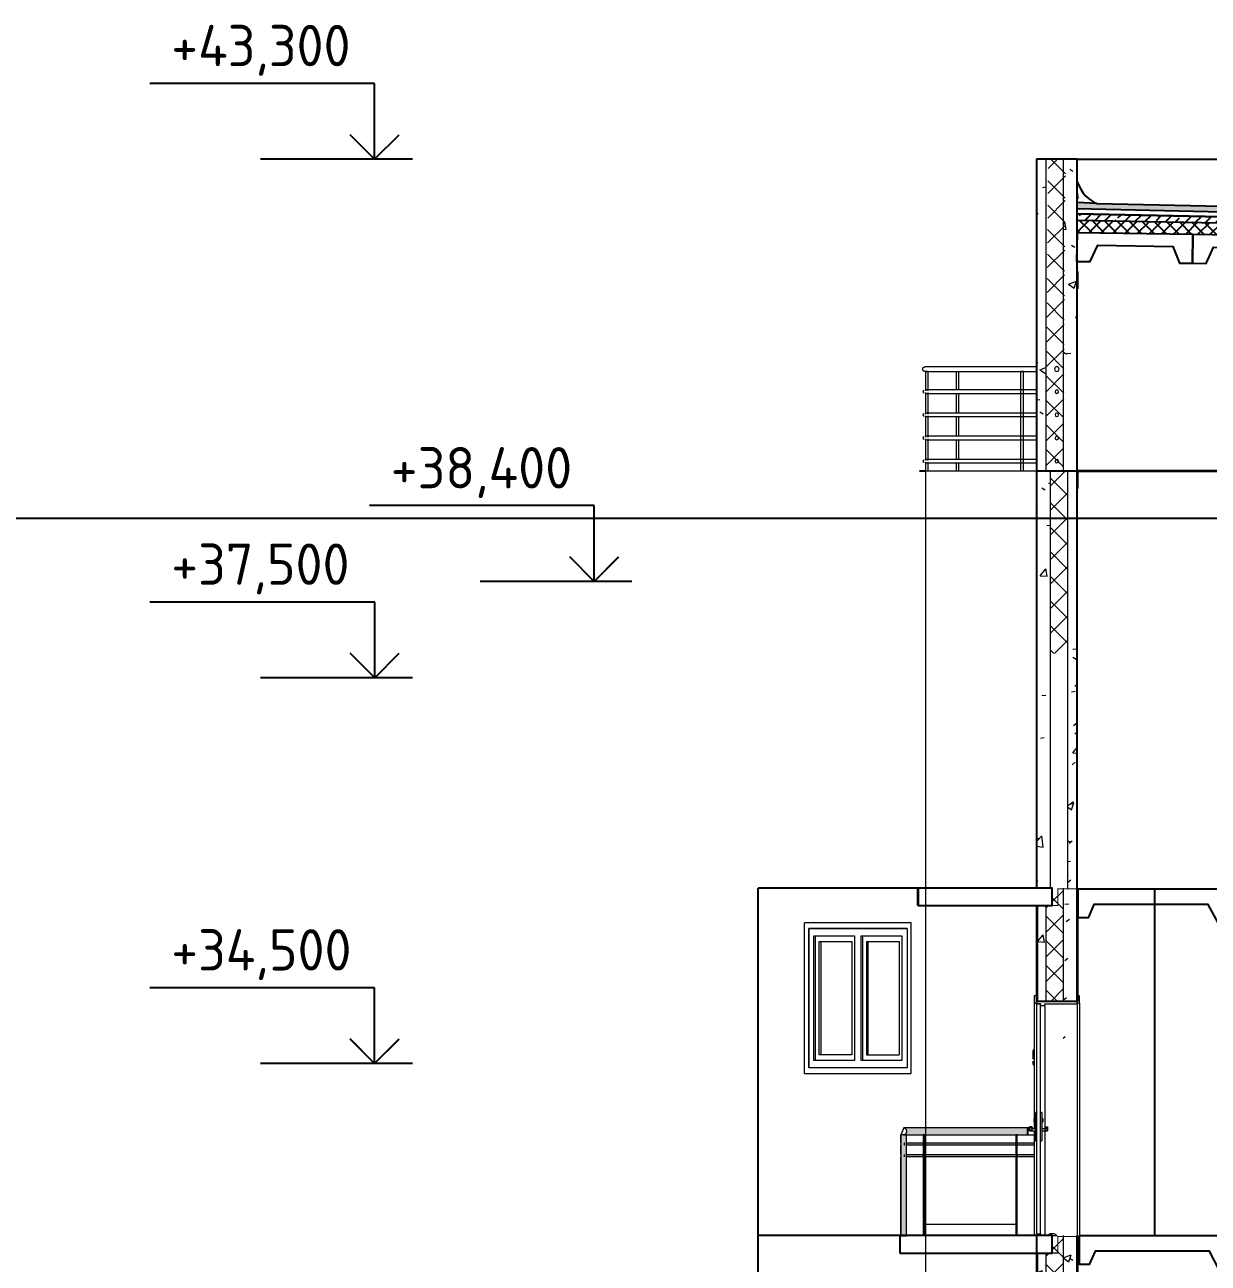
# Model space of a CAD drawing. Header units: inches. Extents: x -2431 to 214825, y 3 to 92804.
# Drawn here: x 149255 to 159470, y 44803 to 55493 of the extents above; entities that cross this region are included whole.
import ezdxf

# ---------------------------------------------------------------- set-up
doc = ezdxf.new("R2010")
doc.units = ezdxf.units.IN
doc.header["$MEASUREMENT"] = 0
for name, color, linetype, lineweight in [('A-DOOR', 250, 'Continuous', 9), ('A-DOOR-FRAM', 250, 'Continuous', 18), ('A-FLOR', 250, 'Continuous', 9), ('A-GLAZ', 250, 'Continuous', 9), ('A-WALL', 250, 'Continuous', 9), ('A-WALL-PATT', 250, 'Continuous', 25), ('S-GRID', 250, 'Continuous', 9), ('Балясины', 7, 'Continuous', 9), ('Верхние поручни', 7, 'Continuous', 9), ('Ограждение', 7, 'Continuous', 9), ('Поручни', 250, 'Continuous', 18)]:
    doc.layers.add(name, color=color, linetype=linetype, lineweight=lineweight)
doc.layers.add('Stena', color=250, linetype='Continuous')
doc.layers.add('Фундамент', color=30, linetype='Continuous')
doc.styles.add('Чертеж250', font='', dxfattribs={"height": 250})
doc.styles.get('Чертеж250').set_extended_font_data('GOST type B')
pattern_1 = [(50, (164716.3, 26690.75), (728.737, -63.756), [76.2, -838.2]), (355, (164716.3, 26690.75), (-140.972, 764.228), [60.96, -670.56]), (100.451, (164777, 26685.4), (587.77, 700.467), [64.76, -712.36]), (46.184, (164716.3, 26893.95), (1084.316, -168.17), [114.3, -1257.3]), (96.636, (164806.6, 26879.9), (949.61, 989.71), [97.14, -1068.54]), (351.184, (164716.3, 26894), (949.62, 989.7), [91.44, -1005.84]), (21, (164817.9, 26843.15), (606.458, -409.06), [76.2, -838.2]), (326, (164817.9, 26843.15), (247.208, 736.753), [60.96, -670.56]), (71.451, (164868.4, 26809.06), (853.668, 327.685), [64.76, -712.36]), (37.5, (164716.28, 26690.75), (12.3547, 338.22), [33.528, -628.904, 33.528, -647.192, -673.1]), (37.5, (164716.28, 26690.75), (12.3547, 338.22), [-1343.152, 33.528, -639.572]), (7.5, (164716.28, 26690.75), (267.279, 400.722), [33.528, -354.584, 33.528, -613.664, -256.54]), (7.5, (164716.28, 26690.75), (267.279, 400.722), [-1035.304, 33.528, -223.012]), (327.5, (164489.7, 26690.75), (542.3633, -22.9153), [33.528, -220.472, 33.528, -758.952, -1051.56]), (327.5, (164489.7, 26690.75), (542.3633, -22.9153), [-1046.48, 33.528, -1018.032]), (317.5, (164388.1, 26690.75), (592.517, 101.707), [33.528, -296.672, 33.528, -492.76, -746.76]), (317.5, (164388.1, 26690.75), (592.517, 101.707), [-856.488, 33.528, -713.232])]
pattern_2 = [(45, (164716.28, 26090.75), (-106.066, 106.066), []), (135, (164716.28, 26090.75), (-106.066, -106.066), [])]
pattern_3 = [(50, (164716.3, 26090.75), (728.737, -63.756), [76.2, -838.2]), (355, (164716.3, 26090.75), (-140.972, 764.228), [60.96, -670.56]), (100.451, (164777, 26085.4), (587.77, 700.467), [64.76, -712.36]), (46.184, (164716.3, 26293.95), (1084.316, -168.17), [114.3, -1257.3]), (96.636, (164806.6, 26279.9), (949.61, 989.71), [97.14, -1068.54]), (351.184, (164716.3, 26294), (949.62, 989.7), [91.44, -1005.84]), (21, (164817.9, 26243.15), (606.458, -409.06), [76.2, -838.2]), (326, (164817.9, 26243.15), (247.208, 736.753), [60.96, -670.56]), (71.451, (164868.4, 26209.06), (853.668, 327.685), [64.76, -712.36]), (37.5, (164716.28, 26090.75), (12.3547, 338.2201), [33.528, -628.904, 33.528, -647.192, -673.1]), (37.5, (164716.28, 26090.75), (12.3547, 338.2201), [-1343.152, 33.528, -639.572]), (7.5, (164716.28, 26090.75), (267.279, 400.722), [33.528, -354.584, 33.528, -613.664, -256.54]), (7.5, (164716.28, 26090.75), (267.279, 400.722), [-1035.304, 33.528, -223.012]), (327.5, (164489.7, 26090.75), (542.3633, -22.9153), [33.528, -220.472, 33.528, -758.952, -1051.56]), (327.5, (164489.7, 26090.75), (542.3633, -22.9153), [-1046.48, 33.528, -1018.032]), (317.5, (164388.1, 26090.75), (592.517, 101.707), [33.528, -296.672, 33.528, -492.76, -746.76]), (317.5, (164388.1, 26090.75), (592.517, 101.707), [-856.488, 33.528, -713.232])]

# ---------------------------------------------------------------- blocks, each defined once
blk = doc.blocks.new('Дверь-Наружная-Двойная-Две_Свет - Дверь-Наружная-Двойная-Две_Свет-345854-Сечение 0')
at = {"layer": 'A-DOOR'}
for p, q in [((-11007, 4587), (-11007, 4522)), ((-11007, 4507), (-11007, 4488)), ((-10998, 4522), (-10998, 4587)), ((-10998, 4488), (-10998, 4507))]:
    blk.add_line(p, q, dxfattribs=at)
at = {"layer": 'A-DOOR', "flags": 128}
for points in [[(-10995, 4604), (-10995, 4604), (-10996, 4604), (-10997, 4603), (-10997, 4603), (-10998, 4603), (-10998, 4602), (-10999, 4602), (-11000, 4602), (-11000, 4601), (-11001, 4601), (-11001, 4600), (-11002, 4600), (-11002, 4599), (-11003, 4599), (-11003, 4598), (-11004, 4598), (-11004, 4597), (-11004, 4597), (-11005, 4596), (-11005, 4596), (-11005, 4595), (-11006, 4594), (-11006, 4594), (-11006, 4593), (-11006, 4592), (-11007, 4592), (-11007, 4591), (-11007, 4590), (-11007, 4590), (-11007, 4589), (-11007, 4588), (-11007, 4587), (-11007, 4587)], [(-10995, 4604), (-10995, 4604), (-10996, 4604), (-10997, 4603), (-10997, 4603), (-10998, 4603), (-10998, 4602), (-10999, 4602), (-11000, 4602), (-11000, 4601), (-11001, 4601), (-11001, 4600), (-11002, 4600), (-11002, 4599), (-11003, 4599), (-11003, 4598), (-11004, 4598), (-11004, 4597), (-11004, 4597), (-11005, 4596), (-11005, 4596), (-11005, 4595), (-11006, 4594), (-11006, 4594), (-11006, 4593), (-11006, 4592), (-11007, 4592), (-11007, 4591), (-11007, 4590), (-11007, 4590), (-11007, 4589), (-11007, 4588), (-11007, 4587), (-11007, 4587)], [(-10998, 4587), (-10998, 4588), (-10998, 4588), (-10998, 4588), (-10998, 4589), (-10998, 4589), (-10997, 4589), (-10997, 4589), (-10997, 4590), (-10997, 4590), (-10997, 4590), (-10997, 4591), (-10997, 4591), (-10997, 4591), (-10996, 4592), (-10996, 4592), (-10996, 4592), (-10996, 4592), (-10996, 4593), (-10995, 4593), (-10995, 4593), (-10995, 4593), (-10995, 4593), (-10995, 4594), (-10994, 4594)], [(-10998, 4587), (-10998, 4588), (-10998, 4588), (-10998, 4588), (-10998, 4589), (-10998, 4589), (-10997, 4589), (-10997, 4589), (-10997, 4590), (-10997, 4590), (-10997, 4590), (-10997, 4591), (-10997, 4591), (-10997, 4591), (-10996, 4592), (-10996, 4592), (-10996, 4592), (-10996, 4592), (-10996, 4593), (-10995, 4593), (-10995, 4593), (-10995, 4593), (-10995, 4593), (-10995, 4594), (-10994, 4594)], [(-11007, 4488), (-11007, 4488), (-11007, 4487), (-11007, 4486), (-11007, 4486), (-11007, 4485), (-11007, 4484), (-11007, 4484), (-11006, 4483), (-11006, 4482), (-11006, 4482), (-11006, 4481), (-11005, 4480), (-11005, 4480), (-11005, 4479), (-11004, 4479), (-11004, 4478), (-11003, 4478), (-11003, 4477), (-11002, 4476), (-11002, 4476), (-11001, 4475), (-11001, 4475), (-11000, 4475), (-11000, 4474), (-10999, 4474), (-10999, 4473), (-10998, 4473), (-10997, 4473), (-10997, 4472), (-10996, 4472), (-10995, 4472), (-10995, 4472), (-10994, 4472)], [(-11007, 4488), (-11007, 4488), (-11007, 4487), (-11007, 4486), (-11007, 4486), (-11007, 4485), (-11007, 4484), (-11007, 4484), (-11006, 4483), (-11006, 4482), (-11006, 4482), (-11006, 4481), (-11005, 4480), (-11005, 4480), (-11005, 4479), (-11004, 4479), (-11004, 4478), (-11003, 4478), (-11003, 4477), (-11002, 4476), (-11002, 4476), (-11001, 4475), (-11001, 4475), (-11000, 4475), (-11000, 4474), (-10999, 4474), (-10999, 4473), (-10998, 4473), (-10997, 4473), (-10997, 4472), (-10996, 4472), (-10995, 4472), (-10995, 4472), (-10994, 4472)], [(-10994, 4482), (-10994, 4482), (-10995, 4482), (-10995, 4483), (-10995, 4483), (-10995, 4483), (-10996, 4483), (-10996, 4483), (-10996, 4484), (-10996, 4484), (-10996, 4484), (-10997, 4484), (-10997, 4485), (-10997, 4485), (-10997, 4485), (-10997, 4486), (-10997, 4486), (-10997, 4486), (-10997, 4487), (-10997, 4487), (-10998, 4487), (-10998, 4487), (-10998, 4488), (-10998, 4488), (-10998, 4488), (-10998, 4488)], [(-10994, 4482), (-10994, 4482), (-10995, 4482), (-10995, 4483), (-10995, 4483), (-10995, 4483), (-10996, 4483), (-10996, 4483), (-10996, 4484), (-10996, 4484), (-10996, 4484), (-10997, 4484), (-10997, 4485), (-10997, 4485), (-10997, 4485), (-10997, 4486), (-10997, 4486), (-10997, 4486), (-10997, 4487), (-10997, 4487), (-10998, 4487), (-10998, 4487), (-10998, 4488), (-10998, 4488), (-10998, 4488)]]:
    blk.add_lwpolyline(points, dxfattribs=at)
blk = doc.blocks.new('Дверь-Наружная-Двойная-Полное остекление-Деревянный_фасад - 1500 x 2000 мм-347512-Сечение 0')
at = {"layer": 'A-DOOR'}
for p, q in [((-10994, 2071), (-10994, 2006)), ((-10974, 2071), (-10994, 2071)), ((-10974, 2025), (-10974, 2071)), ((-10624, 2071), (-10624, 2025)), ((-10604, 2071), (-10624, 2071)), ((-10604, 2006), (-10604, 2071)), ((-10994, 2006), (-10974, 2006)), ((-10994, 2006), (-10994, 1012)), ((-10974, 2006), (-10974, 2019)), ((-10624, 2019), (-10624, 2006)), ((-10624, 2006), (-10604, 2006)), ((-10604, 2006), (-10604, 0)), ((-10994, 1005), (-10994, 1012)), ((-10994, 1012), (-10984, 1012)), ((-10984, 1005), (-10994, 1005)), ((-10994, 997), (-10994, 1005)), ((-10994, 989), (-10994, 997)), ((-10994, 989), (-10984, 989)), ((-10994, 982), (-10994, 989)), ((-10984, 982), (-10994, 982)), ((-10994, 982), (-10994, 922)), ((-10974, 1064), (-10984, 1064)), ((-10984, 1039), (-10984, 1064)), ((-10984, 844), (-10984, 1039)), ((-10929, 1064), (-10939, 1064)), ((-10929, 1064), (-10929, 1039)), ((-10929, 1039), (-10929, 844)), ((-10929, 1012), (-10919, 1012)), ((-10929, 982), (-10919, 982)), ((-10919, 1012), (-10919, 982)), ((-11034, 937), (-11034, 939)), ((-11014, 939), (-11034, 939)), ((-11034, 927), (-11034, 937)), ((-11014, 937), (-11034, 937)), ((-11034, 914), (-11034, 927)), ((-11014, 927), (-11034, 927)), ((-11034, 906), (-11034, 914)), ((-11034, 914), (-11014, 914)), ((-11034, 906), (-11014, 906)), ((-11014, 939), (-11014, 937)), ((-11014, 937), (-11014, 927)), ((-11014, 927), (-11014, 914)), ((-10984, 922), (-11014, 922)), ((-11014, 914), (-11014, 912)), ((-11014, 912), (-11014, 914)), ((-11014, 912), (-11014, 911)), ((-11014, 911), (-11014, 912)), ((-11014, 910), (-11014, 909)), ((-11014, 909), (-11014, 910)), ((-11014, 908), (-11014, 907)), ((-11014, 907), (-11014, 907)), ((-11014, 906), (-10984, 906)), ((-10994, 907), (-10994, 0)), ((-10899, 922), (-10929, 922)), ((-10929, 906), (-10899, 906)), ((-10899, 937), (-10899, 939)), ((-10899, 939), (-10879, 939)), ((-10899, 927), (-10899, 937)), ((-10899, 937), (-10879, 937)), ((-10899, 914), (-10899, 927)), ((-10899, 927), (-10879, 927)), ((-10899, 912), (-10899, 914)), ((-10899, 914), (-10879, 914)), ((-10899, 914), (-10899, 912)), ((-10899, 911), (-10899, 912)), ((-10899, 912), (-10899, 911)), ((-10899, 909), (-10899, 910)), ((-10899, 910), (-10899, 909)), ((-10899, 907), (-10899, 908)), ((-10899, 907), (-10899, 907)), ((-10899, 906), (-10879, 906)), ((-10879, 939), (-10879, 937)), ((-10879, 937), (-10879, 927)), ((-10879, 927), (-10879, 914)), ((-10879, 914), (-10879, 906)), ((-10984, 819), (-10984, 844)), ((-10984, 819), (-10974, 819)), ((-10939, 819), (-10929, 819)), ((-10929, 844), (-10929, 819)), ((-10856, 15), (-10882, 0)), ((-10821, 15), (-10856, 15)), ((-10796, 0), (-10821, 15)), ((-10882, 0), (-10796, 0))]:
    blk.add_line(p, q, dxfattribs=at)
at = {"layer": 'A-DOOR', "lineweight": 18}
for p, q in [((-10974, 2000), (-10974, 15)), ((-10939, 2000), (-10974, 2000)), ((-10939, 15), (-10939, 2000)), ((-10974, 15), (-10939, 15))]:
    blk.add_line(p, q, dxfattribs=at)
at = {"layer": 'A-DOOR-FRAM'}
for p, q in [((-10974, 2019), (-10974, 2025)), ((-10974, 2025), (-10624, 2025)), ((-10624, 2019), (-10974, 2019)), ((-10974, 2019), (-10974, 2000)), ((-10974, 2000), (-10939, 2000)), ((-10939, 2000), (-10939, 1987)), ((-10939, 1987), (-10904, 1987)), ((-10904, 1987), (-10904, 2000)), ((-10904, 2000), (-10624, 2000)), ((-10624, 2025), (-10624, 2019)), ((-10624, 2000), (-10624, 2019))]:
    blk.add_line(p, q, dxfattribs=at)
at = {"layer": 'A-DOOR-FRAM', "lineweight": 9}
for p, q in [((-10904, 1987), (-10904, 922)), ((-10624, 2000), (-10624, 0)), ((-10904, 907), (-10904, 0)), ((-10974, 15), (-10974, 0)), ((-10939, 15), (-10939, 0))]:
    blk.add_line(p, q, dxfattribs=at)
blk = doc.blocks.new('Ограждение - 25 мм-V68-Сечение 0')
at = {"layer": 'Балясины'}
for p, q in [((-12112, 47660), (-12112, 47492)), ((-12087, 47660), (-12112, 47660)), ((-12087, 47492), (-12087, 47660)), ((-12112, 47478), (-12112, 47292)), ((-12087, 47292), (-12087, 47478)), ((-12112, 47278), (-12112, 47092)), ((-12087, 47092), (-12087, 47278)), ((-12112, 47078), (-12112, 46892)), ((-12087, 46892), (-12087, 47078)), ((-12112, 46878), (-12112, 46800)), ((-12087, 46800), (-12087, 46878))]:
    blk.add_line(p, q, dxfattribs=at)
blk = doc.blocks.new('Ограждение - 25 мм-V72-Сечение 0')
at = {"layer": 'Балясины'}
for p, q in [((-11848, 47660), (-11848, 47500)), ((-11823, 47500), (-11823, 47660)), ((-11848, 47470), (-11848, 47300)), ((-11823, 47300), (-11823, 47470)), ((-11848, 47270), (-11848, 47100)), ((-11823, 47100), (-11823, 47270)), ((-11848, 47070), (-11848, 46900)), ((-11823, 46900), (-11823, 47070)), ((-11848, 46870), (-11848, 46800)), ((-11823, 46800), (-11823, 46870))]:
    blk.add_line(p, q, dxfattribs=at)
blk = doc.blocks.new('Ограждение - 25 мм-V60-Сечение 0')
at = {"layer": 'Балясины'}
for p, q in [((-11987, 0), (-11987, 860)), ((-11987, 860), (-11974, 860)), ((-11974, 860), (-11962, 860)), ((-11962, 860), (-11962, 0))]:
    blk.add_line(p, q, dxfattribs=at)
blk = doc.blocks.new('Ограждение - 50 x 12 мм-319649-Сечение 0')
at = {"layer": 'Балясины'}
for p, q in [((-12146, 4400), (-12146, 4470)), ((-12101, 4470), (-12146, 4470)), ((-12096, 4470), (-12101, 4470)), ((-12101, 4470), (-12101, 3600)), ((-12096, 4400), (-12096, 4470)), ((-12146, 4300), (-12146, 4380)), ((-12146, 3600), (-12146, 4280)), ((-12096, 4300), (-12096, 4380)), ((-12096, 3600), (-12096, 4280))]:
    blk.add_line(p, q, dxfattribs=at)
blk = doc.blocks.new('Ограждение - 50 x 12 мм-V30-Сечение 0')
at = {"layer": 'Балясины'}
for p, q in [((-11942, 4470), (-11954, 4470)), ((-11954, 4470), (-11954, 3600)), ((-11942, 3600), (-11942, 4470))]:
    blk.add_line(p, q, dxfattribs=at)
blk = doc.blocks.new('Ограждение - 800 мм-V31-Сечение 0')
at = {"layer": 'Балясины'}
blk.add_line((-11942, 3700), (-11154, 3700), dxfattribs=at)
blk = doc.blocks.new('Ограждение - Ограждение-356374-Сечение 0')
for p, q in [((-12120, 40530), (-12146, 40470)), ((-12146, 40470), (-12146, 39600))]:
    blk.add_line(p, q)
at = {"layer": 'Верхние поручни'}
for p, q in [((-11034, 40530), (-12120, 40530)), ((-11007, 40530), (-11014, 40530)), ((-10994, 40530), (-10998, 40530)), ((-12120, 40470), (-10994, 40470))]:
    blk.add_line(p, q, dxfattribs=at)
for points, knots in [([(-12095, 40500), (-12095, 40502), (-12095, 40506), (-12096, 40510), (-12097, 40513), (-12099, 40515), (-12100, 40518), (-12101, 40519), (-12102, 40521), (-12103, 40522), (-12104, 40523), (-12105, 40524), (-12106, 40525), (-12108, 40526), (-12110, 40527), (-12111, 40528), (-12113, 40529), (-12115, 40529), (-12117, 40530), (-12120, 40530), (-12122, 40530), (-12123, 40530), (-12124, 40530)], [0, 0, 0, 0, 0.0555556, 0.0833333, 0.1111111, 0.1388889, 0.1666667, 0.1944444, 0.2083333, 0.2222222, 0.2361111, 0.25, 0.2777778, 0.3055556, 0.3333333, 0.3611111, 0.3888889, 0.4166667, 0.4444444, 0.5, 0.5277778, 0.5506367, 0.5506367, 0.5506367, 0.5506367]), ([(-12124, 40470), (-12123, 40470), (-12121, 40470), (-12119, 40470), (-12117, 40470), (-12115, 40471), (-12113, 40471), (-12112, 40472), (-12110, 40472), (-12109, 40473), (-12108, 40474), (-12107, 40475), (-12105, 40476), (-12104, 40478), (-12103, 40478), (-12103, 40479), (-12101, 40480), (-12100, 40482), (-12098, 40485), (-12098, 40487), (-12097, 40488), (-12096, 40491), (-12095, 40495), (-12095, 40498), (-12095, 40500)], [0.4497023, 0.4497023, 0.4497023, 0.4497023, 0.5, 0.5277778, 0.5555556, 0.5833333, 0.6111111, 0.6388889, 0.6527778, 0.6666667, 0.6875, 0.7083333, 0.75, 0.7708333, 0.7760417, 0.78125, 0.7916667, 0.8333333, 0.875, 0.8854167, 0.8958333, 0.9166667, 0.9583333, 1, 1, 1, 1])]:
    blk.add_open_spline(points, degree=3, knots=knots, dxfattribs=at)
at = {"layer": 'Поручни', "color": 7, "lineweight": 9}
for p, q in [((-12114, 40380), (-12114, 40400)), ((-12098, 40400), (-11954, 40400)), ((-11954, 40380), (-12098, 40380)), ((-11942, 40400), (-11154, 40400)), ((-11154, 40380), (-11942, 40380)), ((-11142, 40400), (-10994, 40400)), ((-10994, 40380), (-11142, 40380)), ((-12114, 40280), (-12114, 40300)), ((-12098, 40300), (-11954, 40300)), ((-11954, 40280), (-12098, 40280)), ((-11942, 40300), (-11154, 40300)), ((-11154, 40280), (-11942, 40280)), ((-11142, 40300), (-10994, 40300)), ((-10994, 40280), (-11142, 40280))]:
    blk.add_line(p, q, dxfattribs=at)
for name, p in [('Ограждение - 50 x 12 мм-319649-Сечение 0', (0, 36000)), ('Ограждение - 50 x 12 мм-V30-Сечение 0', (0, 36000)), ('Ограждение - 50 x 12 мм-V30-Сечение 0', (800, 36000)), ('Ограждение - 800 мм-V31-Сечение 0', (0, 36000))]:
    blk.add_blockref(name, p)
blk = doc.blocks.new('Окно 2-Распашное - Один переплет с многокамерным стеклопакетом - 30674-99 - Окно 2-Распашное - Один переплет с многокамерным стеклопакетом - 30674-99-371209-Сечение 0')
at = {"layer": 'A-GLAZ'}
for p, q in [((-13236, 4500), (-13236, 5800)), ((-12317, 5800), (-13236, 5800)), ((-12317, 4500), (-12317, 5800)), ((-13201, 5750), (-13201, 4550)), ((-12352, 5750), (-13201, 5750)), ((-13201, 4550), (-13201, 5750)), ((-13201, 5750), (-12352, 5750)), ((-13156, 4613), (-13156, 5687)), ((-13156, 5687), (-12806, 5687)), ((-13146, 5687), (-13146, 4613)), ((-12806, 5687), (-12806, 4613)), ((-12748, 4613), (-12748, 5687)), ((-12748, 5687), (-12397, 5687)), ((-12738, 5687), (-12738, 4613)), ((-12397, 5687), (-12397, 4613)), ((-12352, 5750), (-12352, 4550)), ((-12352, 5750), (-12352, 4550)), ((-13110, 4662), (-13110, 5638)), ((-13110, 5638), (-12829, 5638)), ((-13096, 5638), (-13096, 4662)), ((-12829, 5638), (-12829, 4662)), ((-12702, 5638), (-12702, 4662)), ((-12702, 5638), (-12420, 5638)), ((-12688, 4662), (-12688, 5638)), ((-12420, 5638), (-12420, 4662)), ((-12806, 4613), (-13156, 4613)), ((-12829, 4662), (-13110, 4662)), ((-12397, 4613), (-12748, 4613)), ((-12702, 4662), (-12420, 4662)), ((-13236, 4500), (-12317, 4500)), ((-12352, 4550), (-13201, 4550)), ((-12352, 4550), (-13201, 4550))]:
    blk.add_line(p, q, dxfattribs=at)
blk = doc.blocks.new('1111')
for p, q in [((0, 654), (-1940, 654)), ((0, 0), (0, 654)), ((0, 0), (-211, 211)), ((0, 0), (211, 211)), ((326, 0), (-985, 0))]:
    blk.add_line(p, q)

msp = doc.modelspace()

# ---------------------------------------------------------------- hatches: boundary and pattern name
h = msp.add_hatch(color=256)
h.dxf.hatch_style = 1
h.paths.add_polyline_path([(158509.16474, 53950.09273), (158338.20952, 53958.13179), (158338.20952, 53907.70252), (163501.74878, 53788.24351), (163501.82635, 53848.78284)])
h.paths.add_polyline_path([(163865.03715, 53841.41265), (163501.82635, 53848.78284), (163501.74878, 53788.24351), (163867.83614, 53779.77404), (163945.98557, 53745.11612)])
h = msp.add_hatch()
h.set_pattern_fill('ANSI35', color=256, scale=500)
h.set_pattern_definition([(45, (-169450.48, -355014.54), (-88.388348, 88.388348), []), (45, (-169362.09, -355014.54), (-88.388348, 88.388348), [156.25, -31.25, 0, -31.25])])
h.paths.add_polyline_path([(158338.20952, 53861.46439), (158338.20952, 53807.46439), (163501.6511, 53712.00567), (163501.70487, 53753.97265)])
h.paths.add_polyline_path([(163880.62203, 53746.08449), (163501.70487, 53753.97265), (163501.6511, 53712.00567), (163882.51992, 53704.96439)])
h = msp.add_hatch()
h.set_pattern_fill('ANSI37', color=256, scale=600)
h.set_pattern_definition([(45, (-169450.48, -355014.536), (-53.033009, 53.033009), []), (135, (-169450.48, -355014.536), (-53.033009, -53.033009), [])])
h.paths.add_polyline_path([(158338.20952, 53807.46439), (158338.20952, 53698.38365), (159337.56, 53682.31155), (160337.4307, 53666.23109), (161337.3014, 53650.15063), (162337.1721, 53634.07016), (163424.90055, 53616.57672), (163501.52725, 53615.34437), (163501.6511, 53712.00567)])
h.paths.add_polyline_path([(163882.51992, 53704.96439), (163501.6511, 53712.00567), (163501.52725, 53615.34437), (163886.94241, 53609.14591)])
h = msp.add_hatch(color=256)
h.dxf.hatch_style = 1
edge = h.paths.add_edge_path()
edge.add_line((156870.47448, 45970.74682), (156842.09339, 45970.74682))
edge.add_spline(control_points=[(156842.09339, 45970.74682), (156842.09666, 45970.74682), (156843.31588, 45970.74613), (156845.15657, 45970.58991), (156847.6106, 45970.05966), (156849.40393, 45969.50542), (156851.18378, 45968.78788), (156852.98116, 45967.88933), (156854.73542, 45966.814), (156856.40897, 45965.57038), (156857.77854, 45964.37022), (156858.86369, 45963.29864), (156859.6791, 45962.43263), (156860.47485, 45961.5081), (156861.48463, 45960.20621), (156862.67065, 45958.43906), (156863.97605, 45956.08191), (156865.1763, 45953.468), (156866.21844, 45950.60065), (156867.26668, 45946.48316), (156867.59624, 45943.09163), (156867.53674, 45940.74682)], knot_values=[0, 0, 0, 0, 0.0001492575, 0.055704813, 0.0834825908, 0.1112603686, 0.1390381464, 0.1668159242, 0.1945937019, 0.2223714797, 0.2501492575, 0.2640381464, 0.2779270353, 0.2918159242, 0.305704813, 0.3334825908, 0.3612603686, 0.3890381464, 0.4168159242, 0.4445937019, 0.5001492575, 0.5001492575, 0.5001492575, 0.5001492575], degree=3, periodic=0)
edge.add_spline(control_points=[(156867.53674, 45940.74682), (156867.58093, 45938.99048), (156867.35749, 45935.56976), (156866.45109, 45931.63828), (156865.5736, 45929.10667), (156865.01267, 45927.72558), (156864.13501, 45925.72734), (156862.69315, 45923.00253), (156861.05684, 45920.67907), (156859.97144, 45919.39874), (156859.56566, 45918.94765), (156858.95557, 45918.28896), (156857.62962, 45916.95768), (156855.97886, 45915.57143), (156854.27753, 45914.39304), (156853.101, 45913.69115), (156852.0524, 45913.1409), (156850.86421, 45912.57593), (156849.37939, 45911.9797), (156847.58923, 45911.42865), (156845.75318, 45911.03307), (156843.90706, 45910.79827), (156842.69813, 45910.74692), (156842.09291, 45910.74682)], knot_values=[0.5001254431, 0.5001254431, 0.5001254431, 0.5001254431, 0.5417921098, 0.5834587764, 0.6042921098, 0.6147087764, 0.6251254431, 0.6667921098, 0.7084587764, 0.7188754431, 0.7240837764, 0.7292921098, 0.7501254431, 0.7917921098, 0.8126254431, 0.8334587764, 0.8473476653, 0.8612365542, 0.889014332, 0.9167921098, 0.9445698875, 0.9723476653, 1, 1, 1, 1], degree=3, periodic=0)
edge.add_line((156843.18572, 45910.74682), (156870.47448, 45910.74682))
edge.add_line((156870.47448, 45910.74682), (156870.47448, 45970.74682))
h.paths.add_polyline_path([(156905.82982, 45970.74682), (156870.47448, 45970.74682), (156870.47448, 45910.74682), (156905.82982, 45910.74682)])
h.paths.add_polyline_path([(157038.20952, 45970.74682), (156905.82982, 45970.74682), (156905.82982, 45910.74682), (157038.20952, 45910.74682)])
h = msp.add_hatch(color=256)
h.dxf.hatch_style = 1
h.paths.add_polyline_path([(157909.06494, 45970.74682), (157038.20952, 45970.74682), (157038.20952, 45910.74682), (157909.06494, 45910.74682)])
h = msp.add_hatch(color=256)
h.dxf.hatch_style = 1
h.paths.add_polyline_path([(156861.78763, 45910.59335), (156816.51843, 45910.59335), (156816.51843, 45890.74682), (156861.78763, 45890.74682)])
h.paths.add_polyline_path([(156861.78763, 45890.74682), (156816.51843, 45890.74682), (156816.51843, 45840.74682), (156861.78763, 45840.74682)])
h.paths.add_polyline_path([(156861.78763, 45840.74682), (156816.51843, 45840.74682), (156816.51843, 45040.74682), (156861.78763, 45040.74682)])
h.paths.add_polyline_path([(157008.95506, 45840.74682), (156864.62353, 45840.74682), (156861.78763, 45840.74682), (156861.78763, 45040.74682), (156866.88275, 45040.74682), (156866.88275, 45720.74682), (157008.95506, 45720.74682), (157008.95506, 45740.74682), (156866.88275, 45740.74682), (156866.88275, 45820.74682), (157008.95506, 45820.74682)])
h.paths.add_polyline_path([(157020.95506, 45910.59335), (157008.95506, 45910.59335), (157008.95506, 45040.74682), (157020.95506, 45040.74682)])
h.paths.add_polyline_path([(157808.95506, 45840.74682), (157038.20952, 45840.74682), (157038.20952, 45820.74682), (157808.95506, 45820.74682)])
h.paths.add_polyline_path([(157038.20952, 45840.74682), (157020.95506, 45840.74682), (157020.95506, 45820.74682), (157038.20952, 45820.74682)])
h.paths.add_polyline_path([(157808.95506, 45740.74682), (157038.20952, 45740.74682), (157038.20952, 45720.74682), (157808.95506, 45720.74682)])
h.paths.add_polyline_path([(157038.20952, 45740.74682), (157020.95506, 45740.74682), (157020.95506, 45720.74682), (157038.20952, 45720.74682)])
h.paths.add_polyline_path([(157820.95506, 45910.59335), (157808.95506, 45910.59335), (157808.95506, 45040.74682), (157820.95506, 45040.74682)])
h.paths.add_polyline_path([(157968.20952, 45840.74682), (157820.95506, 45840.74682), (157820.95506, 45820.74682), (157968.20952, 45820.74682)])
h.paths.add_polyline_path([(157968.20952, 45740.74682), (157820.95506, 45740.74682), (157820.95506, 45720.74682), (157968.20952, 45720.74682)])
at = {"layer": 'A-WALL-PATT', "lineweight": 9}
h = msp.add_hatch(dxfattribs=at)
h.set_pattern_fill('FP_1', color=256, style=0, pattern_type=2)
h.set_pattern_definition(pattern_3)
h.paths.add_polyline_path([(158035.28019, 51640.74682), (158068.20952, 51640.74682), (158068.20952, 54333.73455), (157988.20952, 54333.73455), (157988.20952, 51640.74682)])
h = msp.add_hatch(dxfattribs=at)
h.set_pattern_fill('FP_2', color=256, style=0, pattern_type=2)
h.set_pattern_definition(pattern_2)
h.paths.add_polyline_path([(158218.20952, 51640.74682), (158238.20952, 54333.73455), (158088.20952, 54333.73455), (158068.20952, 51640.74682)])
h = msp.add_hatch(dxfattribs=at)
h.set_pattern_fill('FP_1', color=256, style=0, pattern_type=2)
h.set_pattern_definition(pattern_3)
h.paths.add_polyline_path([(158231.77515, 51640.74682), (158338.20952, 51640.74682), (158338.20952, 54333.73455), (158218.20952, 54333.73455), (158218.20952, 51640.74682)])
h = msp.add_hatch(dxfattribs=at)
h.set_pattern_fill('FP_1', color=256, style=0, pattern_type=2)
h.set_pattern_definition(pattern_3)
h.paths.add_polyline_path([(157988.20952, 48040.74682), (158108.20952, 48040.74682), (158108.20952, 51640.74682), (157988.20952, 51640.74682), (157988.20952, 48405.20456)], flags=0)
h = msp.add_hatch(dxfattribs=at)
h.set_pattern_fill('FP_2', color=256, style=0, pattern_type=2)
h.set_pattern_definition(pattern_2)
h.paths.add_polyline_path([(158108.20952, 50065.74682), (158258.20952, 50065.74682), (158258.20952, 51640.74682), (158108.20952, 51640.74682), (158108.20952, 48405.20456)])
h = msp.add_hatch(dxfattribs=at)
h.set_pattern_fill('FP_1', color=256, style=0, pattern_type=2)
h.set_pattern_definition(pattern_3)
h.paths.add_polyline_path([(158338.20952, 48040.74682), (158338.20952, 51640.74682), (158258.20952, 51640.74682), (158258.20952, 48040.74682)], flags=0)
h = msp.add_hatch(dxfattribs=at)
h.set_pattern_fill('FP_1', color=256, style=0, pattern_type=2)
h.set_pattern_definition(pattern_1)
h.paths.add_polyline_path([(158068.20952, 48490.74682), (157988.20952, 48490.74682), (157988.20952, 47065.74682), (158035.28019, 47065.74682), (158068.20952, 47065.74682)])
h = msp.add_hatch(dxfattribs=at)
h.set_pattern_fill('FP_2', color=256, style=0, pattern_type=2)
h.set_pattern_definition(pattern_2)
h.paths.add_polyline_path([(158123.55952, 47890.74682), (158068.20952, 47890.74682), (158068.20952, 47059.39682), (158218.20952, 47059.39682), (158218.20952, 48040.74682), (158123.55952, 48040.74682)])
h = msp.add_hatch(dxfattribs=at)
h.set_pattern_fill('FP_1', color=256, style=0, pattern_type=2)
h.set_pattern_definition(pattern_3)
h.paths.add_polyline_path([(158218.20952, 46465.74682), (158338.20952, 46465.74682), (158338.20952, 48040.74682), (158218.20952, 48040.74682), (158218.20952, 46646.5192)], flags=0)
h = msp.add_hatch(dxfattribs=at)
h.set_pattern_fill('FP_1', color=256, style=0, pattern_type=2)
h.set_pattern_definition([(50, (164716.3, 27290.75), (728.737, -63.756), [76.2, -838.2]), (355, (164716.3, 27290.75), (-140.972, 764.228), [60.96, -670.56]), (100.451, (164777, 27285.4), (587.77, 700.467), [64.76, -712.36]), (46.184, (164716.3, 27493.95), (1084.316, -168.17), [114.3, -1257.3]), (96.636, (164806.6, 27479.9), (949.61, 989.71), [97.14, -1068.54]), (351.184, (164716.3, 27494), (949.62, 989.7), [91.44, -1005.84]), (21, (164817.9, 27443.15), (606.458, -409.06), [76.2, -838.2]), (326, (164817.9, 27443.15), (247.208, 736.753), [60.96, -670.56]), (71.451, (164868.4, 27409.06), (853.668, 327.685), [64.76, -712.36]), (37.5, (164716.28, 27290.75), (12.3547, 338.22), [33.528, -628.904, 33.528, -647.192, -673.1]), (37.5, (164716.28, 27290.75), (12.3547, 338.22), [-1343.152, 33.528, -639.572]), (7.5, (164716.28, 27290.75), (267.279, 400.722), [33.528, -354.584, 33.528, -613.664, -256.54]), (7.5, (164716.28, 27290.75), (267.279, 400.722), [-1035.304, 33.528, -223.012]), (327.5, (164489.7, 27290.75), (542.3633, -22.9153), [33.528, -220.472, 33.528, -758.952, -1051.56]), (327.5, (164489.7, 27290.75), (542.3633, -22.9153), [-1046.48, 33.528, -1018.032]), (317.5, (164388.1, 27290.75), (592.517, 101.707), [33.528, -296.672, 33.528, -492.76, -746.76]), (317.5, (164388.1, 27290.75), (592.517, 101.707), [-856.488, 33.528, -713.232])])
h.paths.add_polyline_path([(158068.20952, 44065.74682), (158068.20952, 45640.74682), (157988.20952, 45640.74682), (157988.20952, 44065.74682), (158035.28019, 44065.74682)], flags=0)
h = msp.add_hatch(dxfattribs=at)
h.set_pattern_fill('FP_2', color=256, style=0, pattern_type=2)
h.set_pattern_definition([(45, (164716.28, 26690.75), (-106.066, 106.066), []), (135, (164716.28, 26690.75), (-106.066, -106.066), [])])
h.paths.add_polyline_path([(158123.55952, 44890.74682), (158068.20952, 44890.74682), (158068.20952, 44065.57582), (158218.20952, 44065.57582), (158218.20952, 45040.74682), (158123.55952, 45040.74682)])
h = msp.add_hatch(dxfattribs=at)
h.set_pattern_fill('FP_1', color=256, style=0, pattern_type=2)
h.set_pattern_definition(pattern_1)
h.paths.add_polyline_path([(158231.77515, 43465.74682), (158338.20952, 43465.74682), (158338.20952, 45040.74682), (158218.20952, 45040.74682), (158218.20952, 43465.74682)], flags=0)

# ---------------------------------------------------------------- linework, layer by layer
for p, q in [((152275.1026, 54987.04847), (150334.72709, 54987.04847)), ((152275.1026, 54987.04847), (150334.72709, 54987.04847)), ((152275.1026, 54333.14171), (152275.1026, 54987.04847)), ((152275.1026, 54333.14171), (152275.1026, 54987.04847)), ((152275.1026, 54333.14171), (152063.86181, 54544.38249)), ((152275.1026, 54333.14171), (152486.34338, 54544.38249)), ((152601.00709, 54333.14171), (151289.9286, 54333.14171)), ((158338.20952, 54333.73455), (163337.44773, 54333.73455)), ((158338.20952, 54040.17281), (158341.35642, 53990.89272)), ((158509.16474, 53950.09273), (158338.20952, 53958.13179)), ((158338.20952, 53907.70252), (163867.83614, 53779.77404)), ((158509.16474, 53950.09273), (163865.03715, 53841.41265)), ((163880.62203, 53746.08449), (158338.20952, 53861.46439)), ((158338.20952, 53861.20252), (163945.98557, 53745.11612)), ((158338.20952, 53807.46439), (163882.51992, 53704.96439)), ((157029.39455, 51640.74682), (156978.57467, 51640.74682)), ((154170.26281, 51342.69742), (152229.8873, 51342.69742)), ((154170.26281, 51342.69742), (152229.8873, 51342.69742)), ((154170.26281, 50688.79066), (154170.26281, 51342.69742)), ((154170.26281, 50688.79066), (154170.26281, 51342.69742)), ((154170.26281, 50688.79066), (153959.02203, 50900.03145)), ((154170.26281, 50688.79066), (154381.50359, 50900.03145)), ((154496.16731, 50688.79066), (153185.08881, 50688.79066)), ((152275.47019, 50510.37962), (150335.09468, 50510.37962)), ((152275.47019, 50510.37962), (150335.09468, 50510.37962)), ((152275.47019, 49856.47286), (152275.47019, 50510.37962)), ((152275.47019, 49856.47286), (152275.47019, 50510.37962)), ((152275.47019, 49856.47286), (152064.22941, 50067.71364)), ((152275.47019, 49856.47286), (152486.71097, 50067.71364)), ((152601.37469, 49856.47286), (151290.29619, 49856.47286)), ((156688.20952, 48040.74682), (155585.37393, 48040.74682)), ((157038.20952, 48040.74682), (155585.37393, 48040.74682)), ((155585.37393, 42040.74682), (155585.37393, 48040.74682)), ((159008.21804, 45040.70572), (159008.40725, 48033.70942)), ((152275.1026, 47180.91569), (150334.72709, 47180.91569)), ((152275.1026, 47180.91569), (150334.72709, 47180.91569)), ((152275.1026, 46527.00894), (152275.1026, 47180.91569)), ((152275.1026, 46527.00894), (152275.1026, 47180.91569)), ((152275.1026, 46527.00894), (152063.86181, 46738.24972)), ((152275.1026, 46527.00894), (152486.34338, 46738.24972)), ((152601.00709, 46527.00894), (151289.9286, 46527.00894)), ((157909.06494, 45970.74682), (157909.06494, 45910.74682)), ((156824.9508, 45040.74682), (155585.37393, 45040.74682)), ((156816.51843, 45040.74682), (156866.88275, 45040.74682))]:
    msp.add_line(p, q)
at = {"const_width": 10}
for points in [[(158338.20952, 48033.75119), (158338.20952, 54333.73455), (157988.20952, 54333.73455), (157988.20952, 48040.74682), (158123.55952, 48040.74682), (158123.55952, 47890.57582)], [(158347.762, 47062.40082), (158347.762, 48033.75119), (158172.762, 48033.75119), (158172.762, 47890.57582), (157997.762, 47890.57582), (157997.762, 47065.57582), (158347.762, 47065.57582)], [(158347.762, 47783.76549), (158432.94191, 47783.76549), (158483.07613, 47898.652), (159469.4222, 47898.56981), (159555.06816, 47739.91779), (159647.77904, 47739.91779), (159647.77904, 48033.669), (158347.762, 48033.75119), (158347.762, 47890.57582)], [(158347.762, 44062.40082), (158347.762, 45033.75119), (158172.762, 45033.75119), (158172.762, 44890.57582), (157997.762, 44890.57582), (157997.762, 44065.57582), (158347.762, 44065.57582)], [(158358.20952, 44790.76112), (158443.38942, 44790.76112), (158493.52364, 44905.64763), (159479.86972, 44905.56544), (159565.51567, 44746.91342), (159658.22656, 44746.91342), (159658.22656, 45040.66463), (158358.20952, 45040.74682), (158358.20952, 44897.57145)]]:
    msp.add_lwpolyline(points, dxfattribs=at)
for points in [[(158338.20952, 54137.06433), (158354.966, 54099.65649), (158372.66079, 54067.32922), (158391.48371, 54039.54742), (158411.6246, 54015.77602), (158433.27331, 53995.47993), (158456.61968, 53978.12408), (158481.85354, 53963.17337), (158509.16474, 53950.09273)], [(158333.70706, 53450.77969), (158451.50224, 53448.88524), (158516.77984, 53589.99814), (159165.19599, 53579.56996), (159221.40268, 53436.50328), (159333.57776, 53434.69922), (159337.56, 53682.31155), (158337.6893, 53698.39202), (158333.70706, 53450.77969)], [(159333.57776, 53434.69922), (159451.37294, 53432.80478), (159516.65054, 53573.91768), (160165.06669, 53563.4895), (160221.27338, 53420.42282), (160333.44846, 53418.61876), (160337.4307, 53666.23109), (159337.56, 53682.31155), (159333.57776, 53434.69922)], [(159519.42136, 48033.669), (159647.77904, 48033.669), (159647.77904, 47739.91779), (159555.06816, 47739.91779), (159469.4222, 47898.56981), (158483.07613, 47898.652), (158432.94191, 47783.76549), (158347.762, 47783.76549), (158347.762, 48033.75119), (159647.77904, 48033.669)], [(159519.42136, 48033.669), (159647.77904, 48033.669), (159647.77904, 47739.91779), (159555.06816, 47739.91779), (159469.4222, 47898.56981), (158483.07613, 47898.652), (158432.94191, 47783.76549), (158347.762, 47783.76549), (158347.762, 48033.75119), (159647.77904, 48033.669)], [(159529.86888, 45040.66463), (159658.22656, 45040.66463), (159658.22656, 44746.91342), (159565.51567, 44746.91342), (159479.86972, 44905.56544), (158493.52364, 44905.64763), (158443.38942, 44790.76112), (158358.20952, 44790.76112), (158358.20952, 45040.74682), (159658.22656, 45040.66463)], [(159529.86888, 45040.66463), (159658.22656, 45040.66463), (159658.22656, 44746.91342), (159565.51567, 44746.91342), (159479.86972, 44905.56544), (158493.52364, 44905.64763), (158443.38942, 44790.76112), (158358.20952, 44790.76112), (158358.20952, 45040.74682), (159658.22656, 45040.66463)]]:
    msp.add_lwpolyline(points)
at = {"layer": 'A-FLOR', "lineweight": 35}
for p, q in [((158338.20952, 53362.53672), (158338.20952, 53212.53672)), ((163423.44773, 51640.74682), (158338.20952, 51640.74682)), ((158338.20952, 51640.74682), (158338.20952, 51490.74682)), ((156962.57853, 48040.74682), (156962.57853, 47890.74682))]:
    msp.add_line(p, q, dxfattribs=at)
at = {"layer": 'A-WALL', "lineweight": 25}
for p, q in [((157988.20952, 54333.73455), (157988.20952, 48040.74682)), ((158338.20952, 54333.73455), (157988.20952, 54333.73455)), ((158338.20952, 47065.74682), (158338.20952, 54333.73455)), ((158338.20952, 51640.74682), (157988.20952, 51640.74682)), ((157988.20952, 47890.74682), (157988.20952, 47065.74682)), ((157988.20952, 45040.74682), (157988.20952, 44065.74682)), ((158338.20952, 44065.74682), (158338.20952, 45040.74682))]:
    msp.add_line(p, q, dxfattribs=at)
at = {"layer": 'A-WALL'}
for p, q in [((158068.20952, 54333.73455), (158068.20952, 51640.74682)), ((158218.20952, 54333.73455), (158218.20952, 51640.74682)), ((157988.20952, 51640.74682), (157029.39455, 51640.74682)), ((158108.20952, 48040.74682), (158108.20952, 51640.74682)), ((158258.20952, 48040.74682), (158258.20952, 51640.74682)), ((158218.20952, 48040.74682), (158218.20952, 47065.74682)), ((158068.20952, 47890.74682), (158068.20952, 47065.74682)), ((158218.20952, 45040.74682), (158218.20952, 44065.74682)), ((158068.20952, 44890.74682), (158068.20952, 44065.74682))]:
    msp.add_line(p, q, dxfattribs=at)
at = {"layer": 'S-GRID', "ltscale": 0.03}
msp.add_line((157029.39455, 51640.74682), (157038.20952, 8123.82473), dxfattribs=at)
at = {"layer": 'Stena'}
for points in [[(156962.57853, 47890.74682), (158123.55952, 47890.74682), (158123.55952, 48040.74682), (156962.57853, 48040.74682)], [(156808.08607, 44890.74682), (158123.55952, 44890.74682), (158123.55952, 45040.74682), (156808.08607, 45040.74682)]]:
    msp.add_lwpolyline(points, close=True, dxfattribs=at)
at = {"layer": 'Верхние поручни'}
for p, q in [((157988.20952, 52540.74682), (157025.70952, 52540.74682)), ((157025.70952, 52500.74682), (157988.20952, 52500.74682))]:
    msp.add_line(p, q, dxfattribs=at)
for points, knots in [([(157005.70952, 52520.74682), (157005.70952, 52522.49215), (157006.05442, 52525.10991), (157007.17912, 52528.42237), (157008.33946, 52530.77542), (157009.55415, 52532.59328), (157010.66198, 52533.94315), (157011.8557, 52535.2177), (157013.49946, 52536.65927), (157015.31735, 52537.87391), (157016.85743, 52538.69708), (157018.05038, 52539.23761), (157019.27614, 52539.69895), (157020.52944, 52540.07913), (157021.80492, 52540.37653), (157023.09713, 52540.58988), (157024.40052, 52540.71825), (157025.27318, 52540.74682), (157025.70952, 52540.74682)], [0, 0, 0, 0, 0.08333333333, 0.125, 0.16666666667, 0.20833333333, 0.22916666667, 0.25, 0.29166666667, 0.33333333333, 0.35416666667, 0.375, 0.39583333333, 0.41666666667, 0.4375, 0.45833333333, 0.47916666667, 0.5, 0.5, 0.5, 0.5]), ([(157025.70952, 52500.74682), (157025.27318, 52500.74682), (157024.40052, 52500.77539), (157023.09713, 52500.90376), (157021.80492, 52501.1171), (157020.52944, 52501.4145), (157019.27614, 52501.79469), (157018.05038, 52502.25603), (157016.85742, 52502.79655), (157015.70237, 52503.41394), (157014.59018, 52504.10555), (157013.17072, 52505.1227), (157011.8557, 52506.27593), (157010.66198, 52507.55049), (157009.55415, 52508.90035), (157008.33946, 52510.71821), (157007.17912, 52513.07127), (157006.05442, 52516.38373), (157005.70952, 52519.00149), (157005.70952, 52520.74682)], [0.5, 0.5, 0.5, 0.5, 0.52083333333, 0.54166666667, 0.5625, 0.58333333333, 0.60416666667, 0.625, 0.64583333333, 0.66666666667, 0.6875, 0.70833333333, 0.75, 0.77083333333, 0.79166666667, 0.83333333333, 0.875, 0.91666666667, 1, 1, 1, 1])]:
    msp.add_open_spline(points, degree=3, knots=knots, dxfattribs=at)
at = {"layer": 'Поручни', "color": 7, "lineweight": 9}
for p, q in [((157988.20952, 52340.74682), (157025.70952, 52340.74682)), ((157025.70952, 52310.74682), (157988.20952, 52310.74682)), ((157988.20952, 52140.74682), (157025.70952, 52140.74682)), ((157025.70952, 52110.74682), (157988.20952, 52110.74682)), ((157988.20952, 51940.74682), (157025.70952, 51940.74682)), ((157025.70952, 51910.74682), (157988.20952, 51910.74682)), ((157988.20952, 51740.74682), (157025.70952, 51740.74682)), ((157025.70952, 51710.74682), (157988.20952, 51710.74682))]:
    msp.add_line(p, q, dxfattribs=at)
at = {"layer": 'Поручни'}
for centre, radius, start, end in [((158163.20952, 52520.74682), 20, 0, 180), ((158163.20952, 52520.74682), 20, 180, 0), ((158163.20952, 52325.74682), 15, 0, 180), ((158163.20952, 52325.74682), 15, 180, 0), ((158163.20952, 52125.74682), 15, 0, 180), ((158163.20952, 52125.74682), 15, 180, 0), ((158163.20952, 51925.74682), 15, 0, 180), ((158163.20952, 51925.74682), 15, 180, 0), ((158163.20952, 51725.74682), 15, 0, 180), ((158163.20952, 51725.74682), 15, 180, 0)]:
    msp.add_arc(centre, radius, start, end, dxfattribs=at)
at = {"layer": 'Поручни', "color": 7, "lineweight": 9}
for points, knots in [([(157010.70952, 52325.74682), (157010.70952, 52327.05581), (157010.9682, 52329.01913), (157011.81172, 52331.50348), (157012.68197, 52333.26827), (157013.59299, 52334.63166), (157014.42387, 52335.64407), (157015.31916, 52336.59998), (157016.55198, 52337.68116), (157017.64271, 52338.40994), (157018.20952, 52338.7372)], [0, 0, 0, 0, 0.08333333333, 0.125, 0.16666666667, 0.20833333333, 0.22916666667, 0.25, 0.29166666667, 0.33333333333, 0.33333333333, 0.33333333333, 0.33333333333]), ([(157018.20952, 52312.75644), (157017.92611, 52312.92006), (157017.37001, 52313.26587), (157016.30542, 52314.02873), (157015.31915, 52314.89365), (157014.42387, 52315.84957), (157013.59299, 52316.86197), (157012.68197, 52318.22536), (157011.81172, 52319.99015), (157010.9682, 52322.4745), (157010.70952, 52324.43782), (157010.70952, 52325.74682)], [0.66666666667, 0.66666666667, 0.66666666667, 0.66666666667, 0.6875, 0.70833333333, 0.75, 0.77083333333, 0.79166666667, 0.83333333333, 0.875, 0.91666666667, 1, 1, 1, 1]), ([(157010.70952, 52125.74682), (157010.70952, 52127.05581), (157010.9682, 52129.01913), (157011.81172, 52131.50348), (157012.68197, 52133.26827), (157013.59299, 52134.63166), (157014.42387, 52135.64407), (157015.31916, 52136.59998), (157016.55198, 52137.68116), (157017.64271, 52138.40994), (157018.20952, 52138.7372)], [0, 0, 0, 0, 0.08333333333, 0.125, 0.16666666667, 0.20833333333, 0.22916666667, 0.25, 0.29166666667, 0.33333333333, 0.33333333333, 0.33333333333, 0.33333333333]), ([(157018.20952, 52112.75644), (157017.92611, 52112.92006), (157017.37001, 52113.26587), (157016.30542, 52114.02873), (157015.31915, 52114.89365), (157014.42387, 52115.84957), (157013.59299, 52116.86197), (157012.68197, 52118.22536), (157011.81172, 52119.99015), (157010.9682, 52122.4745), (157010.70952, 52124.43782), (157010.70952, 52125.74682)], [0.66666666667, 0.66666666667, 0.66666666667, 0.66666666667, 0.6875, 0.70833333333, 0.75, 0.77083333333, 0.79166666667, 0.83333333333, 0.875, 0.91666666667, 1, 1, 1, 1]), ([(157010.70952, 51925.74682), (157010.70952, 51927.05581), (157010.9682, 51929.01913), (157011.81172, 51931.50348), (157012.68197, 51933.26827), (157013.59299, 51934.63166), (157014.42387, 51935.64407), (157015.31916, 51936.59998), (157016.55198, 51937.68116), (157017.64271, 51938.40994), (157018.20952, 51938.7372)], [0, 0, 0, 0, 0.08333333333, 0.125, 0.16666666667, 0.20833333333, 0.22916666667, 0.25, 0.29166666667, 0.33333333333, 0.33333333333, 0.33333333333, 0.33333333333]), ([(157018.20952, 51912.75644), (157017.92611, 51912.92006), (157017.37001, 51913.26587), (157016.30542, 51914.02873), (157015.31915, 51914.89365), (157014.42387, 51915.84957), (157013.59299, 51916.86197), (157012.68197, 51918.22536), (157011.81172, 51919.99015), (157010.9682, 51922.4745), (157010.70952, 51924.43782), (157010.70952, 51925.74682)], [0.66666666667, 0.66666666667, 0.66666666667, 0.66666666667, 0.6875, 0.70833333333, 0.75, 0.77083333333, 0.79166666667, 0.83333333333, 0.875, 0.91666666667, 1, 1, 1, 1]), ([(157010.70952, 51725.74682), (157010.70952, 51727.05581), (157010.9682, 51729.01913), (157011.81172, 51731.50348), (157012.68197, 51733.26827), (157013.59299, 51734.63166), (157014.42387, 51735.64407), (157015.31916, 51736.59998), (157016.55198, 51737.68116), (157017.64271, 51738.40994), (157018.20952, 51738.7372)], [0, 0, 0, 0, 0.08333333333, 0.125, 0.16666666667, 0.20833333333, 0.22916666667, 0.25, 0.29166666667, 0.33333333333, 0.33333333333, 0.33333333333, 0.33333333333]), ([(157018.20952, 51712.75644), (157017.92611, 51712.92006), (157017.37001, 51713.26587), (157016.30542, 51714.02873), (157015.31915, 51714.89365), (157014.42387, 51715.84957), (157013.59299, 51716.86197), (157012.68197, 51718.22536), (157011.81172, 51719.99015), (157010.9682, 51722.4745), (157010.70952, 51724.43782), (157010.70952, 51725.74682)], [0.66666666667, 0.66666666667, 0.66666666667, 0.66666666667, 0.6875, 0.70833333333, 0.75, 0.77083333333, 0.79166666667, 0.83333333333, 0.875, 0.91666666667, 1, 1, 1, 1])]:
    msp.add_open_spline(points, degree=3, knots=knots, dxfattribs=at)
at = {"layer": 'Фундамент'}
msp.add_line((108840.58819, 51235.28092), (178978.61062, 51235.28092), dxfattribs=at)

# ---------------------------------------------------------------- block references
for name, p in [('1111', (152275.1026, 54333.14171)), ('Ограждение - 25 мм-V68-Сечение 0', (169141.22246, 4840.74682)), ('Ограждение - 25 мм-V72-Сечение 0', (169141.22246, 4840.74682)), ('1111', (154170.26281, 50688.79066)), ('1111', (152275.47019, 49856.47286)), ('Окно 2-Распашное - Один переплет с многокамерным стеклопакетом - 30674-99 - Окно 2-Распашное - Один переплет с многокамерным стеклопакетом - 30674-99-371209-Сечение 0', (169222.82103, 41940.74682)), ('1111', (152275.1026, 46527.00894))]:
    msp.add_blockref(name, p)
at = {"extrusion": (0, 0, -1), "zscale": -1}
msp.add_blockref('Ограждение - 25 мм-V60-Сечение 0', (-145888.88161, 51640.74682), dxfattribs=at)
at = {"layer": 'A-DOOR', "lineweight": 18}
msp.add_blockref('Дверь-Наружная-Двойная-Полное остекление-Деревянный_фасад - 1500 x 2000 мм-347512-Сечение 0', (168962.53742, 45040.74682), dxfattribs=at)
at = {"layer": 'A-DOOR'}
msp.add_blockref('Дверь-Наружная-Двойная-Две_Свет - Дверь-Наружная-Двойная-Две_Свет-345854-Сечение 0', (168962.53742, 42040.74682), dxfattribs=at)
at = {"layer": 'Ограждение'}
msp.add_blockref('Ограждение - Ограждение-356374-Сечение 0', (168962.53742, 5440.74682), dxfattribs=at)

# ---------------------------------------------------------------- texts
at = {"style": 'Чертеж250'}
for s, p in [('+43,300', (150519.38634, 55135.50407)), ('+38,400', (152414.54655, 51491.15302)), ('+37,500', (150519.75393, 50658.83522)), ('+34,500', (150519.38634, 47329.37129))]:
    msp.add_text(s, height=356.591914, dxfattribs=at).set_placement(p)

doc.saveas('drawing.dxf')
